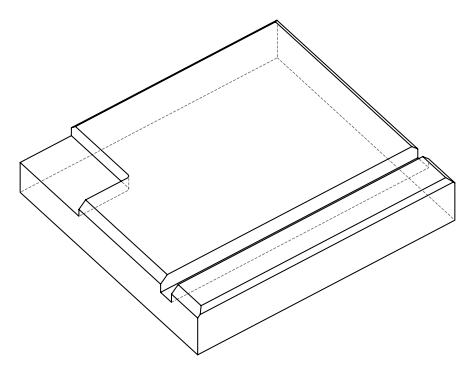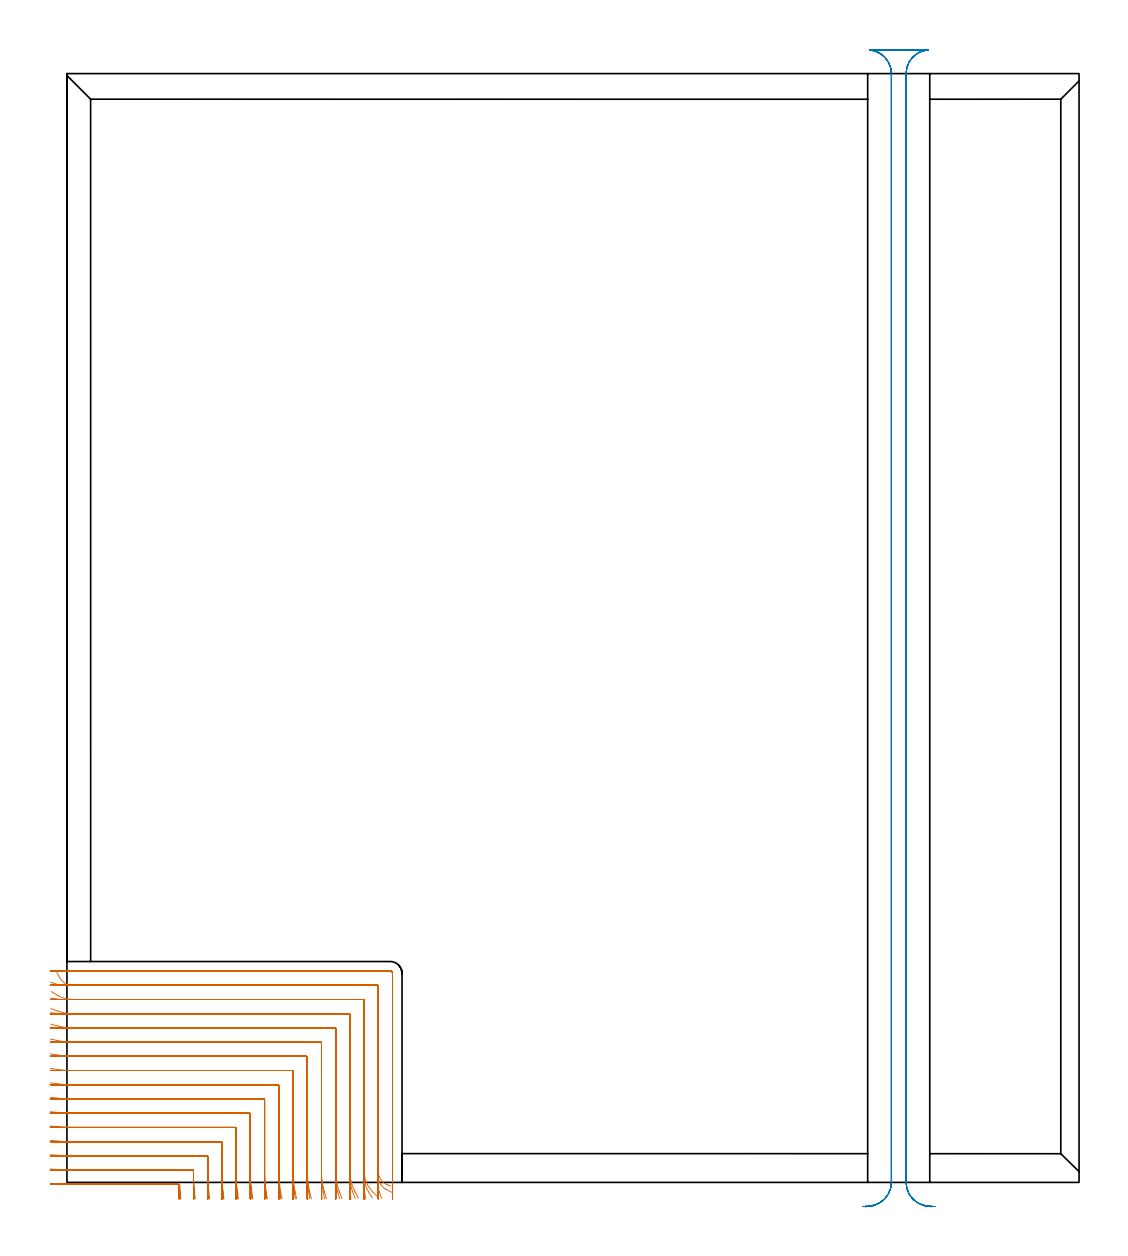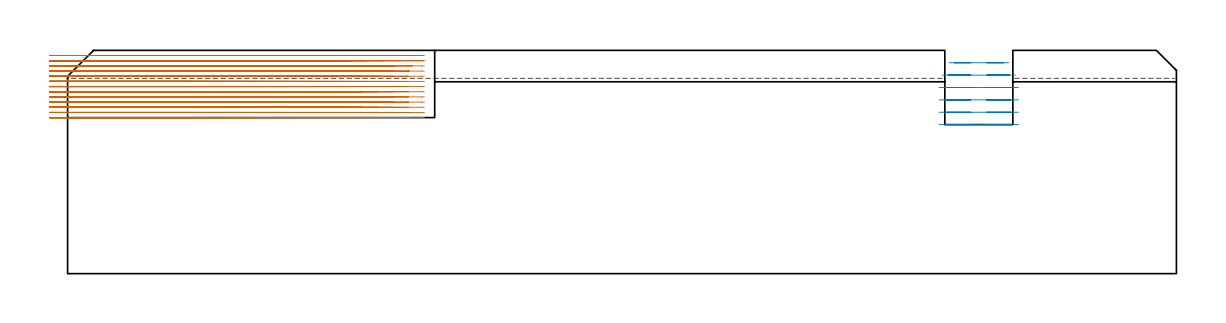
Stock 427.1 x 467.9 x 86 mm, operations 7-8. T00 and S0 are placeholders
(PLAN: 8 operations, 2 tool changes, 127.6 min)
(1 AREA_MILL | FG_CHAMFER_SURFACE | UGT0205_001 | 8.06 min | 15346 mm3)
(2 AREA_MILL_1 | FG_CHAMFER_SURFACE_1 | UGT0205_001 | 10.93 min | 20045 mm3)
(3 AREA_MILL_2 | FG_CHAMFER_SURFACE_2 | UGT0205_001 | 11.09 min | 13868 mm3)
(4 AREA_MILL_3 | FG_CHAMFER_SURFACE_3 | UGT0205_001 | 12.03 min | 18654 mm3)
(5 AREA_MILL_4 | FG_CHAMFER_SURFACE_4 | UGT0205_001 | 2.62 min | 4835 mm3)
(6 AREA_MILL_5 | FG_CHAMFER_SURFACE_5 | UGT0205_001 | 2.19 min | 3795 mm3)
(7 MILL_CORNER_NOTCH_RECTANGULAR | CORNER_NOTCH_RECTANGULAR | NXT0201_009 | Follow Part, ap 2, ae 75% | 68.37 min | 340415 mm3)
(8 MILL_RECTANGULAR_SLOT | SLOT_RECTANGULAR | UGT0201_136 | Follow Part, ap 5, ae 75% | 12.36 min | 348935 mm3)
(TOOL UGT0205_001 | Chamfer Mill 20 x 3 x 45 deg. | D20 FL50 Z2)
(TOOL NXT0201_009 | ENDMILL 8mm [2P460-0800-NA 1630] | D8 FL26 Z6)
(TOOL UGT0201_136 | Carbide End Mill 20.0 | D20 FL30 Z4)
(OP 7 MILL_CORNER_NOTCH_RECTANGULAR)
G17 G21 G94 G90
T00 M6
G54
G17 G0 G90 X48.096 Y-6.986 S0 M3
G43 Z96. H1
Z84.008
G94 G1 X47.81 Y-4. F250.
G2 X47.584 Y-1.168 R90. F500.
G3 X47.191 Y-0.8 R0.4
G1 X2.262
G2 X-3.957 Y-0.585 R90.
G1 X-6.95 Y-0.378 F250.
G0 Z96.
X54.145 Y-6.984
Z84.008
G1 X53.839 Y-4.
G2 X53.4 Y4.577 R84. F500.
G1 Y4.806
G3 X53.006 Y5.2 R0.4
G1 X2.262
G2 X-4. Y5.434 R84.
G1 X-6.992 Y5.657 F250.
G0 Z96.
X60.203 Y-6.982
Z84.008
G1 X59.873 Y-4.
G2 X59.4 Y4.577 R78. F500.
G1 Y10.806
G3 X59.006 Y11.2 R0.4
G1 X2.262
G2 X-4. Y11.452 R78.
G1 X-6.99 Y11.693 F250.
G0 Z96.
X66.27 Y-6.979
Z84.008
G1 X65.913 Y-4.
G2 X65.4 Y4.577 R72. F500.
G1 Y16.806
G3 X65.006 Y17.2 R0.4
G1 X2.262
G2 X-4. Y17.473 R72.
G1 X-6.989 Y17.734 F250.
G0 Z96.
X72.35 Y-6.975
Z84.008
G1 X71.96 Y-4.
G2 X71.4 Y4.577 R66. F500.
G1 Y22.805
G3 X71.005 Y23.2 R0.4
G1 X2.262
G2 X-4. Y23.498 R66.
G1 X-6.986 Y23.782 F250.
G0 Z96.
X78.445 Y-6.969
Z84.008
G1 X78.016 Y-4.
G2 X77.4 Y4.577 R60. F500.
G1 Y28.805
G3 X77.005 Y29.2 R0.4
G1 X2.262
G2 X-4. Y29.528 R60.
G1 X-6.984 Y29.841 F250.
G0 Z96.
X84.562 Y-6.962
Z84.008
G1 X84.086 Y-4.
G2 X83.4 Y4.577 R54. F500.
G1 Y34.805
G3 X83.005 Y35.2 R0.4
G1 X2.262
G2 X-4. Y35.564 R54.
G1 X-6.98 Y35.912 F250.
G0 Z96.
X90.709 Y-6.952
Z84.008
G1 X90.173 Y-4.
G2 X89.4 Y4.577 R48. F500.
G1 Y40.805
G3 X89.005 Y41.2 R0.4
G1 X2.262
G2 X-4. Y41.61 R48.
G1 X-6.974 Y42.002 F250.
G0 Z96.
X96.898 Y-6.937
Z84.008
G1 X96.285 Y-4.
G2 X95.4 Y4.577 R42. F500.
G1 Y46.804
G3 X95.004 Y47.2 R0.4
G1 X2.262
G2 X-4. Y47.669 R42.
G1 X-6.966 Y48.117 F250.
G0 Z96.
X103.152 Y-6.914
Z84.008
G1 X102.437 Y-4.
G2 X101.4 Y4.577 R36. F500.
G1 Y52.804
G3 X101.004 Y53.2 R0.4
G1 X2.262
G2 X-4. Y53.749 R36.
G1 X-6.954 Y54.271 F250.
G0 Z96.
X109.51 Y-6.875
Z84.008
G1 X108.652 Y-4.
G2 X107.4 Y4.577 R30. F500.
G1 Y58.804
G3 X107.004 Y59.2 R0.4
G1 X2.262
G2 X-4. Y59.861 R30.
G1 X-6.934 Y60.487 F250.
G0 Z96.
X116.057 Y-6.802
Z84.008
G1 X114.985 Y-4.
G2 X113.4 Y4.577 R24. F500.
G1 Y64.804
G3 X113.004 Y65.2 R0.4
G1 X2.262
G2 X-4. Y66.031 R24.
G1 X-6.896 Y66.814 F250.
G0 Z96.
X123.005 Y-6.637
Z84.008
G1 X121.575 Y-4.
G2 X119.4 Y4.577 R18. F500.
G1 Y70.804
G3 X119.004 Y71.2 R0.4
G1 X2.262
G2 X-4. Y72.324 R18.
G1 X-6.813 Y73.368 F250.
G0 Z96.
X131.152 Y-6.098
Z84.008
G1 X129.008 Y-4.
G2 X125.4 Y4.577 R12. F500.
G1 Y76.803
G3 X125.003 Y77.2 R0.4
G1 X2.262
G2 X-4. Y78.963 R12.
G1 X-6.559 Y80.529 F250.
G0 Z96.
X136.667 Y-1.564
Z84.008
G1 X135.265 Y-1.03
G2 X131.4 Y4.577 R6. F500.
G1 Y82.803
G3 X131.003 Y83.2 R0.4
G1 X2.262
G2 X-3.04 Y86.391 R6.
G1 X-4.444 Y89.042 F250.
G0 Z96.
X137.4 Y1.577
Z84.008
G1 Y4.577
Y88.2 F500.
G3 X136.4 Y89.2 R1.
G1 X2.262
X-0.738 F250.
G0 Z96.
X47.843 Y-6.992
Z82.015
G1 X47.629 Y-4.
G2 X47.472 Y-1.178 R90. F500.
G3 X47.079 Y-0.8 R0.4
G1 X-2.12
G2 X-3.923 Y-0.782 R90.
G1 X-6.922 Y-0.722 F250.
G0 Z96.
X53.874 Y-6.991
Z82.015
G1 X53.645 Y-4.
G2 X53.4 Y2.415 R84. F500.
G1 Y4.806
G3 X53.006 Y5.2 R0.4
G1 X-2.12
G2 X-4. Y5.221 R84.
G1 X-6.999 Y5.288 F250.
G0 Z96.
X59.911 Y-6.99
Z82.015
G1 X59.664 Y-4.
G2 X59.4 Y2.415 R78. F500.
G1 Y10.806
G3 X59.006 Y11.2 R0.4
G1 X-2.12
G2 X-4. Y11.223 R78.
G1 X-6.999 Y11.295 F250.
G0 Z96.
X65.954 Y-6.988
Z82.015
G1 X65.686 Y-4.
G2 X65.4 Y2.415 R72. F500.
G1 Y16.806
G3 X65.006 Y17.2 R0.4
G1 X-2.12
G2 X-4. Y17.225 R72.
G1 X-6.999 Y17.303 F250.
G0 Z96.
X72.004 Y-6.986
Z82.015
G1 X71.713 Y-4.
G2 X71.4 Y2.415 R66. F500.
G1 Y22.805
G3 X71.005 Y23.2 R0.4
G1 X-2.12
G2 X-4. Y23.227 R66.
G1 X-6.999 Y23.312 F250.
G0 Z96.
X78.065 Y-6.983
Z82.015
G1 X77.744 Y-4.
G2 X77.4 Y2.415 R60. F500.
G1 Y28.805
G3 X77.005 Y29.2 R0.4
G1 X-2.12
G2 X-4. Y29.229 R60.
G1 X-6.999 Y29.323 F250.
G0 Z96.
X84.139 Y-6.979
Z82.015
G1 X83.782 Y-4.
G2 X83.4 Y2.415 R54. F500.
G1 Y34.805
G3 X83.005 Y35.2 R0.4
G1 X-2.12
G2 X-4. Y35.233 R54.
G1 X-6.998 Y35.337 F250.
G0 Z96.
X90.232 Y-6.973
Z82.015
G1 X89.831 Y-4.
G2 X89.4 Y2.415 R48. F500.
G1 Y40.805
G3 X89.005 Y41.2 R0.4
G1 X-2.12
G2 X-4. Y41.237 R48.
G1 X-6.998 Y41.354 F250.
G0 Z96.
X96.351 Y-6.965
Z82.015
G1 X95.893 Y-4.
G2 X95.4 Y2.415 R42. F500.
G1 Y46.804
G3 X95.004 Y47.2 R0.4
G1 X-2.12
G2 X-4. Y47.242 R42.
G1 X-6.997 Y47.376 F250.
G0 Z96.
X102.511 Y-6.952
Z82.015
G1 X101.976 Y-4.
G2 X101.4 Y2.415 R36. F500.
G1 Y52.804
G3 X101.004 Y53.2 R0.4
G1 X-2.12
G2 X-4. Y53.249 R36.
G1 X-6.996 Y53.406 F250.
G0 Z96.
X108.735 Y-6.931
Z82.015
G1 X108.094 Y-4.
G2 X107.4 Y2.415 R30. F500.
G1 Y58.804
G3 X107.004 Y59.2 R0.4
G1 X-2.12
G2 X-4. Y59.259 R30.
G1 X-6.994 Y59.447 F250.
G0 Z96.
X115.075 Y-6.891
Z82.015
G1 X114.273 Y-4.
G2 X113.4 Y2.415 R24. F500.
G1 Y64.804
G3 X113.004 Y65.2 R0.4
G1 X-2.12
G2 X-4. Y65.274 R24.
G1 X-6.991 Y65.509 F250.
G0 Z96.
X121.651 Y-6.803
Z82.015
G1 X120.582 Y-4.
G2 X119.4 Y2.415 R18. F500.
G1 Y70.804
G3 X119.004 Y71.2 R0.4
G1 X-2.12
G2 X-4. Y71.298 R18.
G1 X-6.984 Y71.612 F250.
G0 Z96.
X128.862 Y-6.535
Z82.015
G1 X127.259 Y-4.
G2 X125.4 Y2.415 R12. F500.
G1 Y76.803
G3 X125.003 Y77.2 R0.4
G1 X-2.12
G2 X-4. Y77.348 R12.
G1 X-6.963 Y77.818 F250.
G0 Z96.
X137.292 Y-4.292
Z82.015
G1 X134.63 Y-2.907
G2 X131.4 Y2.415 R6. F500.
G1 Y82.803
G3 X131.003 Y83.2 R0.4
G1 X-2.12
G2 X-4. Y83.502 R6.
G1 X-6.849 Y84.442 F250.
G0 Z96.
X137.4 Y-0.585
Z82.015
G1 Y2.415
Y88.2 F500.
G3 X136.4 Y89.2 R1.
G1 X-2.12
X-5.12 F250.
G0 Z96.
X47.492 Y-6.999
Z80.023
G1 X47.424 Y-4.
G2 X47.4 Y-1.936 R90. F500.
G1 Y-1.194
G3 X47.006 Y-0.8 R0.4
G1 X-3.764
X-3.919
X-6.919 Y-0.795 F250.
G0 Z96.
X53.499 Y-6.999
Z80.023
G1 X53.425 Y-4.
G2 X53.4 Y-1.936 R84. F500.
G1 Y4.806
G3 X53.006 Y5.2 R0.4
G1 X-3.764
X-4.
X-7. Y5.209 F250.
G0 Z96.
X59.507 Y-6.999
Z80.023
G1 X59.427 Y-4.
G2 X59.4 Y-1.936 R78. F500.
G1 Y10.806
G3 X59.006 Y11.2 R0.4
G1 X-3.764
X-4.
X-7. Y11.209 F250.
G0 Z96.
X65.516 Y-6.999
Z80.023
G1 X65.43 Y-4.
G2 X65.4 Y-1.936 R72. F500.
G1 Y16.806
G3 X65.006 Y17.2 R0.4
G1 X-3.764
X-4.
X-7. Y17.21 F250.
G0 Z96.
X71.526 Y-6.999
Z80.023
G1 X71.432 Y-4.
G2 X71.4 Y-1.936 R66. F500.
G1 Y22.805
G3 X71.005 Y23.2 R0.4
G1 X-3.764
X-4.
X-7. Y23.211 F250.
G0 Z96.
X77.539 Y-6.998
Z80.023
G1 X77.436 Y-4.
G2 X77.4 Y-1.936 R60. F500.
G1 Y28.805
G3 X77.005 Y29.2 R0.4
G1 X-3.764
X-4.
X-7. Y29.212 F250.
G0 Z96.
X83.554 Y-6.998
Z80.023
G1 X83.439 Y-4.
G2 X83.4 Y-1.936 R54. F500.
G1 Y34.805
G3 X83.005 Y35.2 R0.4
G1 X-3.764
X-4. Y35.201
X-7. Y35.214 F250.
G0 Z96.
X89.573 Y-6.997
Z80.023
G1 X89.444 Y-4.
G2 X89.4 Y-1.936 R48. F500.
G1 Y40.805
G3 X89.005 Y41.2 R0.4
G1 X-3.764
X-4. Y41.201
X-7. Y41.215 F250.
G0 Z96.
X95.598 Y-6.996
Z80.023
G1 X95.451 Y-4.
G2 X95.4 Y-1.936 R42. F500.
G1 Y46.804
G3 X95.004 Y47.2 R0.4
G1 X-3.764
X-4. Y47.201
X-7. Y47.218 F250.
G0 Z96.
X101.631 Y-6.995
Z80.023
G1 X101.459 Y-4.
G2 X101.4 Y-1.936 R36. F500.
G1 Y52.804
G3 X101.004 Y53.2 R0.4
G1 X-3.764
X-4. Y53.201
X-7. Y53.22 F250.
G0 Z96.
X107.678 Y-6.993
Z80.023
G1 X107.471 Y-4.
G2 X107.4 Y-1.936 R30. F500.
G1 Y58.804
G3 X107.004 Y59.2 R0.4
G1 X-3.764
X-4. Y59.201
X-7. Y59.225 F250.
G0 Z96.
X113.747 Y-6.989
Z80.023
G1 X113.489 Y-4.
G2 X113.4 Y-1.936 R24. F500.
G1 Y64.804
G3 X113.004 Y65.2 R0.4
G1 X-3.764
G2 X-4. Y65.201 R24.
G1 X-7. Y65.231 F250.
G0 Z96.
X119.863 Y-6.98
Z80.023
G1 X119.519 Y-4.
G2 X119.4 Y-1.936 R18. F500.
G1 Y70.804
G3 X119.004 Y71.2 R0.4
G1 X-3.764
G2 X-4. Y71.202 R18.
G1 X-7. Y71.241 F250.
G0 Z96.
X126.095 Y-6.955
Z80.023
G1 X125.579 Y-4.
G2 X125.4 Y-1.936 R12. F500.
G1 Y76.803
G3 X125.003 Y77.2 R0.4
G1 X-3.764
G2 X-4. Y77.202 R12.
G1 X-6.999 Y77.261 F250.
G0 Z96.
X132.798 Y-6.817
Z80.023
G1 X131.766 Y-4.
G2 X131.4 Y-1.936 R6. F500.
G1 Y82.803
G3 X131.003 Y83.2 R0.4
G1 X-3.764
G2 X-4. Y83.205 R6.
G1 X-6.998 Y83.323 F250.
G0 Z96.
X137.4 Y-4.936
Z80.023
G1 Y-1.936
Y88.2 F500.
G3 X136.4 Y89.2 R1.
G1 X-3.764
X-6.764 F250.
G0 Z96.
X47.41 Y-7.
Z78.031
G1 X47.4 Y-4.
Y-3.719 F500.
Y-1.194
G3 X47.006 Y-0.8 R0.4
G1 X-3.919
X-6.919 F250.
G0 Z96.
X53.411 Y-7.
Z78.031
G1 X53.4 Y-4.
Y-3.719 F500.
Y4.806
G3 X53.006 Y5.2 R0.4
G1 X-4.
X-7. F250.
G0 Z96.
X59.411 Y-7.
Z78.031
G1 X59.401 Y-4.
X59.4 Y-3.719 F500.
Y10.806
G3 X59.006 Y11.2 R0.4
G1 X-4.
X-7. F250.
G0 Z96.
X65.412 Y-7.
Z78.031
G1 X65.401 Y-4.
X65.4 Y-3.719 F500.
Y16.806
G3 X65.006 Y17.2 R0.4
G1 X-4.
X-7. F250.
G0 Z96.
X71.413 Y-7.
Z78.031
G1 X71.401 Y-4.
X71.4 Y-3.719 F500.
Y22.805
G3 X71.005 Y23.2 R0.4
G1 X-4.
X-7. F250.
G0 Z96.
X77.415 Y-7.
Z78.031
G1 X77.401 Y-4.
X77.4 Y-3.719 F500.
Y28.805
G3 X77.005 Y29.2 R0.4
G1 X-4.
X-7. F250.
G0 Z96.
X83.416 Y-7.
Z78.031
G1 X83.401 Y-4.
X83.4 Y-3.719 F500.
Y34.805
G3 X83.005 Y35.2 R0.4
G1 X-4.
X-7. F250.
G0 Z96.
X89.418 Y-7.
Z78.031
G1 X89.401 Y-4.
X89.4 Y-3.719 F500.
Y40.805
G3 X89.005 Y41.2 R0.4
G1 X-4.
X-7. F250.
G0 Z96.
X95.421 Y-7.
Z78.031
G1 X95.401 Y-4.
G2 X95.4 Y-3.719 R42. F500.
G1 Y46.804
G3 X95.004 Y47.2 R0.4
G1 X-4.
X-7. F250.
G0 Z96.
X101.425 Y-7.
Z78.031
G1 X101.401 Y-4.
G2 X101.4 Y-3.719 R36. F500.
G1 Y52.804
G3 X101.004 Y53.2 R0.4
G1 X-4.
X-7. F250.
G0 Z96.
X107.429 Y-7.
Z78.031
G1 X107.401 Y-4.
G2 X107.4 Y-3.719 R30. F500.
G1 Y58.804
G3 X107.004 Y59.2 R0.4
G1 X-4.
X-7. F250.
G0 Z96.
X113.437 Y-7.
Z78.031
G1 X113.402 Y-4.
G2 X113.4 Y-3.719 R24. F500.
G1 Y64.804
G3 X113.004 Y65.2 R0.4
G1 X-4.
X-7. F250.
G0 Z96.
X119.449 Y-7.
Z78.031
G1 X119.402 Y-4.
G2 X119.4 Y-3.719 R18. F500.
G1 Y70.804
G3 X119.004 Y71.2 R0.4
G1 X-4.
X-7. F250.
G0 Z96.
X125.474 Y-6.999
Z78.031
G1 X125.403 Y-4.
G2 X125.4 Y-3.719 R12. F500.
G1 Y76.803
G3 X125.003 Y77.2 R0.4
G1 X-4.
X-7. F250.
G0 Z96.
X131.547 Y-6.997
Z78.031
G1 X131.407 Y-4.
G2 X131.4 Y-3.719 R6. F500.
G1 Y82.803
G3 X131.003 Y83.2 R0.4
G1 X-4.
X-7. F250.
G0 Z96.
X137.4 Y-6.719
Z78.031
G1 Y-3.719
Y88.2 F500.
G3 X136.4 Y89.2 R1.
G1 X-4.
X-7. F250.
G0 Z96.
X47.4 Y-7.
Z76.038
G1 Y-4.
Y-1.194 F500.
G3 X47.006 Y-0.8 R0.4
G1 X-3.919
X-6.919 F250.
G0 Z96.
X53.4 Y-7.
Z76.038
G1 Y-4.
Y4.806 F500.
G3 X53.006 Y5.2 R0.4
G1 X-4.
X-7. F250.
G0 Z96.
X59.4 Y-7.
Z76.038
G1 Y-4.
Y10.806 F500.
G3 X59.006 Y11.2 R0.4
G1 X-4.
X-7. F250.
G0 Z96.
X65.4 Y-7.
Z76.038
G1 Y-4.
Y16.806 F500.
G3 X65.006 Y17.2 R0.4
G1 X-4.
X-7. F250.
G0 Z96.
X71.4 Y-7.
Z76.038
G1 Y-4.
Y22.805 F500.
G3 X71.005 Y23.2 R0.4
G1 X-4.
X-7. F250.
G0 Z96.
X77.4 Y-7.
Z76.038
G1 Y-4.
Y28.805 F500.
G3 X77.005 Y29.2 R0.4
G1 X-4.
X-7. F250.
G0 Z96.
X83.4 Y-7.
Z76.038
G1 Y-4.
Y34.805 F500.
G3 X83.005 Y35.2 R0.4
G1 X-4.
X-7. F250.
G0 Z96.
X89.4 Y-7.
Z76.038
G1 Y-4.
Y40.805 F500.
G3 X89.005 Y41.2 R0.4
G1 X-4.
X-7. F250.
G0 Z96.
X95.4 Y-7.
Z76.038
G1 Y-4.
Y46.804 F500.
G3 X95.004 Y47.2 R0.4
G1 X-4.
X-7. F250.
G0 Z96.
X101.4 Y-7.
Z76.038
G1 Y-4.
Y52.804 F500.
G3 X101.004 Y53.2 R0.4
G1 X-4.
X-7. F250.
G0 Z96.
X107.4 Y-7.
Z76.038
G1 Y-4.
Y58.804 F500.
G3 X107.004 Y59.2 R0.4
G1 X-4.
X-7. F250.
G0 Z96.
X113.4 Y-7.
Z76.038
G1 Y-4.
Y64.804 F500.
G3 X113.004 Y65.2 R0.4
G1 X-4.
X-7. F250.
G0 Z96.
X119.4 Y-7.
Z76.038
G1 Y-4.
Y70.804 F500.
G3 X119.004 Y71.2 R0.4
G1 X-4.
X-7. F250.
G0 Z96.
X125.4 Y-7.
Z76.038
G1 Y-4.
Y76.803 F500.
G3 X125.003 Y77.2 R0.4
G1 X-4.
X-7. F250.
G0 Z96.
X131.4 Y-7.
Z76.038
G1 Y-4.
Y82.803 F500.
G3 X131.003 Y83.2 R0.4
G1 X-4.
X-7. F250.
G0 Z96.
X137.4 Y-7.
Z76.038
G1 Y-4.
Y88.2 F500.
G3 X136.4 Y89.2 R1.
G1 X-4.
X-7. F250.
G0 Z96.
X47.4 Y-7.
Z74.046
G1 Y-4.
Y-1.194 F500.
G3 X47.006 Y-0.8 R0.4
G1 X-3.919
X-6.919 F250.
G0 Z96.
X53.4 Y-7.
Z74.046
G1 Y-4.
Y4.806 F500.
G3 X53.006 Y5.2 R0.4
G1 X-4.
X-7. F250.
G0 Z96.
X59.4 Y-7.
Z74.046
G1 Y-4.
Y10.806 F500.
G3 X59.006 Y11.2 R0.4
G1 X-4.
X-7. F250.
G0 Z96.
X65.4 Y-7.
Z74.046
G1 Y-4.
Y16.806 F500.
G3 X65.006 Y17.2 R0.4
G1 X-4.
X-7. F250.
G0 Z96.
X71.4 Y-7.
Z74.046
G1 Y-4.
Y22.805 F500.
G3 X71.005 Y23.2 R0.4
G1 X-4.
X-7. F250.
G0 Z96.
X77.4 Y-7.
Z74.046
G1 Y-4.
Y28.805 F500.
G3 X77.005 Y29.2 R0.4
G1 X-4.
X-7. F250.
G0 Z96.
X83.4 Y-7.
Z74.046
G1 Y-4.
Y34.805 F500.
G3 X83.005 Y35.2 R0.4
G1 X-4.
X-7. F250.
G0 Z96.
X89.4 Y-7.
Z74.046
G1 Y-4.
Y40.805 F500.
G3 X89.005 Y41.2 R0.4
G1 X-4.
X-7. F250.
G0 Z96.
X95.4 Y-7.
Z74.046
G1 Y-4.
Y46.804 F500.
G3 X95.004 Y47.2 R0.4
G1 X-4.
X-7. F250.
G0 Z96.
X101.4 Y-7.
Z74.046
G1 Y-4.
Y52.804 F500.
G3 X101.004 Y53.2 R0.4
G1 X-4.
X-7. F250.
G0 Z96.
X107.4 Y-7.
Z74.046
G1 Y-4.
Y58.804 F500.
G3 X107.004 Y59.2 R0.4
G1 X-4.
X-7. F250.
G0 Z96.
X113.4 Y-7.
Z74.046
G1 Y-4.
Y64.804 F500.
G3 X113.004 Y65.2 R0.4
G1 X-4.
X-7. F250.
G0 Z96.
X119.4 Y-7.
Z74.046
G1 Y-4.
Y70.804 F500.
G3 X119.004 Y71.2 R0.4
G1 X-4.
X-7. F250.
G0 Z96.
X125.4 Y-7.
Z74.046
G1 Y-4.
Y76.803 F500.
G3 X125.003 Y77.2 R0.4
G1 X-4.
X-7. F250.
G0 Z96.
X131.4 Y-7.
Z74.046
G1 Y-4.
Y82.803 F500.
G3 X131.003 Y83.2 R0.4
G1 X-4.
X-7. F250.
G0 Z96.
X137.4 Y-7.
Z74.046
G1 Y-4.
Y88.2 F500.
G3 X136.4 Y89.2 R1.
G1 X-4.
X-7. F250.
G0 Z96.
X47.4 Y-7.
Z72.054
G1 Y-4.
Y-1.194 F500.
G3 X47.006 Y-0.8 R0.4
G1 X-3.919
X-6.919 F250.
G0 Z96.
X53.4 Y-7.
Z72.054
G1 Y-4.
Y4.806 F500.
G3 X53.006 Y5.2 R0.4
G1 X-4.
X-7. F250.
G0 Z96.
X59.4 Y-7.
Z72.054
G1 Y-4.
Y10.806 F500.
G3 X59.006 Y11.2 R0.4
G1 X-4.
X-7. F250.
G0 Z96.
X65.4 Y-7.
Z72.054
G1 Y-4.
Y16.806 F500.
G3 X65.006 Y17.2 R0.4
G1 X-4.
X-7. F250.
G0 Z96.
X71.4 Y-7.
Z72.054
G1 Y-4.
Y22.805 F500.
G3 X71.005 Y23.2 R0.4
G1 X-4.
X-7. F250.
G0 Z96.
X77.4 Y-7.
Z72.054
G1 Y-4.
Y28.805 F500.
G3 X77.005 Y29.2 R0.4
G1 X-4.
X-7. F250.
G0 Z96.
X83.4 Y-7.
Z72.054
G1 Y-4.
Y34.805 F500.
G3 X83.005 Y35.2 R0.4
G1 X-4.
X-7. F250.
G0 Z96.
X89.4 Y-7.
Z72.054
G1 Y-4.
Y40.805 F500.
G3 X89.005 Y41.2 R0.4
G1 X-4.
X-7. F250.
G0 Z96.
X95.4 Y-7.
Z72.054
G1 Y-4.
Y46.804 F500.
G3 X95.004 Y47.2 R0.4
G1 X-4.
X-7. F250.
G0 Z96.
X101.4 Y-7.
Z72.054
G1 Y-4.
Y52.804 F500.
G3 X101.004 Y53.2 R0.4
G1 X-4.
X-7. F250.
G0 Z96.
X107.4 Y-7.
Z72.054
G1 Y-4.
Y58.804 F500.
G3 X107.004 Y59.2 R0.4
G1 X-4.
X-7. F250.
G0 Z96.
X113.4 Y-7.
Z72.054
G1 Y-4.
Y64.804 F500.
G3 X113.004 Y65.2 R0.4
G1 X-4.
X-7. F250.
G0 Z96.
X119.4 Y-7.
Z72.054
G1 Y-4.
Y70.804 F500.
G3 X119.004 Y71.2 R0.4
G1 X-4.
X-7. F250.
G0 Z96.
X125.4 Y-7.
Z72.054
G1 Y-4.
Y76.803 F500.
G3 X125.003 Y77.2 R0.4
G1 X-4.
X-7. F250.
G0 Z96.
X131.4 Y-7.
Z72.054
G1 Y-4.
Y82.803 F500.
G3 X131.003 Y83.2 R0.4
G1 X-4.
X-7. F250.
G0 Z96.
X137.4 Y-7.
Z72.054
G1 Y-4.
Y88.2 F500.
G3 X136.4 Y89.2 R1.
G1 X-4.
X-7. F250.
G0 Z96.
X47.4 Y-7.
Z70.062
G1 Y-4.
Y-1.194 F500.
G3 X47.006 Y-0.8 R0.4
G1 X-3.919
X-6.919 F250.
G0 Z96.
X53.4 Y-7.
Z70.062
G1 Y-4.
Y4.806 F500.
G3 X53.006 Y5.2 R0.4
G1 X-4.
X-7. F250.
G0 Z96.
X59.4 Y-7.
Z70.062
G1 Y-4.
Y10.806 F500.
G3 X59.006 Y11.2 R0.4
G1 X-4.
X-7. F250.
G0 Z96.
X65.4 Y-7.
Z70.062
G1 Y-4.
Y16.806 F500.
G3 X65.006 Y17.2 R0.4
G1 X-4.
X-7. F250.
G0 Z96.
X71.4 Y-7.
Z70.062
G1 Y-4.
Y22.805 F500.
G3 X71.005 Y23.2 R0.4
G1 X-4.
X-7. F250.
G0 Z96.
X77.4 Y-7.
Z70.062
G1 Y-4.
Y28.805 F500.
G3 X77.005 Y29.2 R0.4
G1 X-4.
X-7. F250.
G0 Z96.
X83.4 Y-7.
Z70.062
G1 Y-4.
Y34.805 F500.
G3 X83.005 Y35.2 R0.4
G1 X-4.
X-7. F250.
G0 Z96.
X89.4 Y-7.
Z70.062
G1 Y-4.
Y40.805 F500.
G3 X89.005 Y41.2 R0.4
G1 X-4.
X-7. F250.
G0 Z96.
X95.4 Y-7.
Z70.062
G1 Y-4.
Y46.804 F500.
G3 X95.004 Y47.2 R0.4
G1 X-4.
X-7. F250.
G0 Z96.
X101.4 Y-7.
Z70.062
G1 Y-4.
Y52.804 F500.
G3 X101.004 Y53.2 R0.4
G1 X-4.
X-7. F250.
G0 Z96.
X107.4 Y-7.
Z70.062
G1 Y-4.
Y58.804 F500.
G3 X107.004 Y59.2 R0.4
G1 X-4.
X-7. F250.
G0 Z96.
X113.4 Y-7.
Z70.062
G1 Y-4.
Y64.804 F500.
G3 X113.004 Y65.2 R0.4
G1 X-4.
X-7. F250.
G0 Z96.
X119.4 Y-7.
Z70.062
G1 Y-4.
Y70.804 F500.
G3 X119.004 Y71.2 R0.4
G1 X-4.
X-7. F250.
G0 Z96.
X125.4 Y-7.
Z70.062
G1 Y-4.
Y76.803 F500.
G3 X125.003 Y77.2 R0.4
G1 X-4.
X-7. F250.
G0 Z96.
X131.4 Y-7.
Z70.062
G1 Y-4.
Y82.803 F500.
G3 X131.003 Y83.2 R0.4
G1 X-4.
X-7. F250.
G0 Z96.
X137.4 Y-7.
Z70.062
G1 Y-4.
Y88.2 F500.
G3 X136.4 Y89.2 R1.
G1 X-4.
X-7. F250.
G0 Z96.
X47.4 Y-7.
Z68.069
G1 Y-4.
Y-1.194 F500.
G3 X47.006 Y-0.8 R0.4
G1 X-3.919
X-6.919 F250.
G0 Z96.
X53.4 Y-7.
Z68.069
G1 Y-4.
Y4.806 F500.
G3 X53.006 Y5.2 R0.4
G1 X-4.
X-7. F250.
G0 Z96.
X59.4 Y-7.
Z68.069
G1 Y-4.
Y10.806 F500.
G3 X59.006 Y11.2 R0.4
G1 X-4.
X-7. F250.
G0 Z96.
X65.4 Y-7.
Z68.069
G1 Y-4.
Y16.806 F500.
G3 X65.006 Y17.2 R0.4
G1 X-4.
X-7. F250.
G0 Z96.
X71.4 Y-7.
Z68.069
G1 Y-4.
Y22.805 F500.
G3 X71.005 Y23.2 R0.4
G1 X-4.
X-7. F250.
G0 Z96.
X77.4 Y-7.
Z68.069
G1 Y-4.
Y28.805 F500.
G3 X77.005 Y29.2 R0.4
G1 X-4.
X-7. F250.
G0 Z96.
X83.4 Y-7.
Z68.069
G1 Y-4.
Y34.805 F500.
G3 X83.005 Y35.2 R0.4
G1 X-4.
X-7. F250.
G0 Z96.
X89.4 Y-7.
Z68.069
G1 Y-4.
Y40.805 F500.
G3 X89.005 Y41.2 R0.4
G1 X-4.
X-7. F250.
G0 Z96.
X95.4 Y-7.
Z68.069
G1 Y-4.
Y46.804 F500.
G3 X95.004 Y47.2 R0.4
G1 X-4.
X-7. F250.
G0 Z96.
X101.4 Y-7.
Z68.069
G1 Y-4.
Y52.804 F500.
G3 X101.004 Y53.2 R0.4
G1 X-4.
X-7. F250.
G0 Z96.
X107.4 Y-7.
Z68.069
G1 Y-4.
Y58.804 F500.
G3 X107.004 Y59.2 R0.4
G1 X-4.
X-7. F250.
G0 Z96.
X113.4 Y-7.
Z68.069
G1 Y-4.
Y64.804 F500.
G3 X113.004 Y65.2 R0.4
G1 X-4.
X-7. F250.
G0 Z96.
X119.4 Y-7.
Z68.069
G1 Y-4.
Y70.804 F500.
G3 X119.004 Y71.2 R0.4
G1 X-4.
X-7. F250.
G0 Z96.
X125.4 Y-7.
Z68.069
G1 Y-4.
Y76.803 F500.
G3 X125.003 Y77.2 R0.4
G1 X-4.
X-7. F250.
G0 Z96.
X131.4 Y-7.
Z68.069
G1 Y-4.
Y82.803 F500.
G3 X131.003 Y83.2 R0.4
G1 X-4.
X-7. F250.
G0 Z96.
X137.4 Y-7.
Z68.069
G1 Y-4.
Y88.2 F500.
G3 X136.4 Y89.2 R1.
G1 X-4.
X-7. F250.
G0 Z96.
X47.4 Y-7.
Z66.077
G1 Y-4.
Y-1.194 F500.
G3 X47.006 Y-0.8 R0.4
G1 X-3.919
X-6.919 F250.
G0 Z96.
X53.4 Y-7.
Z66.077
G1 Y-4.
Y4.806 F500.
G3 X53.006 Y5.2 R0.4
G1 X-4.
X-7. F250.
G0 Z96.
X59.4 Y-7.
Z66.077
G1 Y-4.
Y10.806 F500.
G3 X59.006 Y11.2 R0.4
G1 X-4.
X-7. F250.
G0 Z96.
X65.4 Y-7.
Z66.077
G1 Y-4.
Y16.806 F500.
G3 X65.006 Y17.2 R0.4
G1 X-4.
X-7. F250.
G0 Z96.
X71.4 Y-7.
Z66.077
G1 Y-4.
Y22.805 F500.
G3 X71.005 Y23.2 R0.4
G1 X-4.
X-7. F250.
G0 Z96.
X77.4 Y-7.
Z66.077
G1 Y-4.
Y28.805 F500.
G3 X77.005 Y29.2 R0.4
G1 X-4.
X-7. F250.
G0 Z96.
X83.4 Y-7.
Z66.077
G1 Y-4.
Y34.805 F500.
G3 X83.005 Y35.2 R0.4
G1 X-4.
X-7. F250.
G0 Z96.
X89.4 Y-7.
Z66.077
G1 Y-4.
Y40.805 F500.
G3 X89.005 Y41.2 R0.4
G1 X-4.
X-7. F250.
G0 Z96.
X95.4 Y-7.
Z66.077
G1 Y-4.
Y46.804 F500.
G3 X95.004 Y47.2 R0.4
G1 X-4.
X-7. F250.
G0 Z96.
X101.4 Y-7.
Z66.077
G1 Y-4.
Y52.804 F500.
G3 X101.004 Y53.2 R0.4
G1 X-4.
X-7. F250.
G0 Z96.
X107.4 Y-7.
Z66.077
G1 Y-4.
Y58.804 F500.
G3 X107.004 Y59.2 R0.4
G1 X-4.
X-7. F250.
G0 Z96.
X113.4 Y-7.
Z66.077
G1 Y-4.
Y64.804 F500.
G3 X113.004 Y65.2 R0.4
G1 X-4.
X-7. F250.
G0 Z96.
X119.4 Y-7.
Z66.077
G1 Y-4.
Y70.804 F500.
G3 X119.004 Y71.2 R0.4
G1 X-4.
X-7. F250.
G0 Z96.
X125.4 Y-7.
Z66.077
G1 Y-4.
Y76.803 F500.
G3 X125.003 Y77.2 R0.4
G1 X-4.
X-7. F250.
G0 Z96.
X131.4 Y-7.
Z66.077
G1 Y-4.
Y82.803 F500.
G3 X131.003 Y83.2 R0.4
G1 X-4.
X-7. F250.
G0 Z96.
X137.4 Y-7.
Z66.077
G1 Y-4.
Y88.2 F500.
G3 X136.4 Y89.2 R1.
G1 X-4.
X-7. F250.
G0 Z96.
X47.4 Y-7.
Z64.085
G1 Y-4.
Y-1.194 F500.
G3 X47.006 Y-0.8 R0.4
G1 X-3.919
X-6.919 F250.
G0 Z96.
X53.4 Y-7.
Z64.085
G1 Y-4.
Y4.806 F500.
G3 X53.006 Y5.2 R0.4
G1 X-4.
X-7. F250.
G0 Z96.
X59.4 Y-7.
Z64.085
G1 Y-4.
Y10.806 F500.
G3 X59.006 Y11.2 R0.4
G1 X-4.
X-7. F250.
G0 Z96.
X65.4 Y-7.
Z64.085
G1 Y-4.
Y16.806 F500.
G3 X65.006 Y17.2 R0.4
G1 X-4.
X-7. F250.
G0 Z96.
X71.4 Y-7.
Z64.085
G1 Y-4.
Y22.805 F500.
G3 X71.005 Y23.2 R0.4
G1 X-4.
X-7. F250.
G0 Z96.
X77.4 Y-7.
Z64.085
G1 Y-4.
Y28.805 F500.
G3 X77.005 Y29.2 R0.4
G1 X-4.
X-7. F250.
G0 Z96.
X83.4 Y-7.
Z64.085
G1 Y-4.
Y34.805 F500.
G3 X83.005 Y35.2 R0.4
G1 X-4.
X-7. F250.
G0 Z96.
X89.4 Y-7.
Z64.085
G1 Y-4.
Y40.805 F500.
G3 X89.005 Y41.2 R0.4
G1 X-4.
X-7. F250.
G0 Z96.
X95.4 Y-7.
Z64.085
G1 Y-4.
Y46.804 F500.
G3 X95.004 Y47.2 R0.4
G1 X-4.
X-7. F250.
G0 Z96.
X101.4 Y-7.
Z64.085
G1 Y-4.
Y52.804 F500.
G3 X101.004 Y53.2 R0.4
G1 X-4.
X-7. F250.
G0 Z96.
X107.4 Y-7.
Z64.085
G1 Y-4.
Y58.804 F500.
G3 X107.004 Y59.2 R0.4
G1 X-4.
X-7. F250.
G0 Z96.
X113.4 Y-7.
Z64.085
G1 Y-4.
Y64.804 F500.
G3 X113.004 Y65.2 R0.4
G1 X-4.
X-7. F250.
G0 Z96.
X119.4 Y-7.
Z64.085
G1 Y-4.
Y70.804 F500.
G3 X119.004 Y71.2 R0.4
G1 X-4.
X-7. F250.
G0 Z96.
X125.4 Y-7.
Z64.085
G1 Y-4.
Y76.803 F500.
G3 X125.003 Y77.2 R0.4
G1 X-4.
X-7. F250.
G0 Z96.
X131.4 Y-7.
Z64.085
G1 Y-4.
Y82.803 F500.
G3 X131.003 Y83.2 R0.4
G1 X-4.
X-7. F250.
G0 Z96.
X137.4 Y-7.
Z64.085
G1 Y-4.
Y88.2 F500.
G3 X136.4 Y89.2 R1.
G1 X-4.
X-7. F250.
G0 Z96.
X47.4 Y-7.
Z62.092
G1 Y-4.
Y-1.194 F500.
G3 X47.006 Y-0.8 R0.4
G1 X-3.919
X-6.919 F250.
G0 Z96.
X53.4 Y-7.
Z62.092
G1 Y-4.
Y4.806 F500.
G3 X53.006 Y5.2 R0.4
G1 X-4.
X-7. F250.
G0 Z96.
X59.4 Y-7.
Z62.092
G1 Y-4.
Y10.806 F500.
G3 X59.006 Y11.2 R0.4
G1 X-4.
X-7. F250.
G0 Z96.
X65.4 Y-7.
Z62.092
G1 Y-4.
Y16.806 F500.
G3 X65.006 Y17.2 R0.4
G1 X-4.
X-7. F250.
G0 Z96.
X71.4 Y-7.
Z62.092
G1 Y-4.
Y22.805 F500.
G3 X71.005 Y23.2 R0.4
G1 X-4.
X-7. F250.
G0 Z96.
X77.4 Y-7.
Z62.092
G1 Y-4.
Y28.805 F500.
G3 X77.005 Y29.2 R0.4
G1 X-4.
X-7. F250.
G0 Z96.
X83.4 Y-7.
Z62.092
G1 Y-4.
Y34.805 F500.
G3 X83.005 Y35.2 R0.4
G1 X-4.
X-7. F250.
G0 Z96.
X89.4 Y-7.
Z62.092
G1 Y-4.
Y40.805 F500.
G3 X89.005 Y41.2 R0.4
G1 X-4.
X-7. F250.
G0 Z96.
X95.4 Y-7.
Z62.092
G1 Y-4.
Y46.804 F500.
G3 X95.004 Y47.2 R0.4
G1 X-4.
X-7. F250.
G0 Z96.
X101.4 Y-7.
Z62.092
G1 Y-4.
Y52.804 F500.
G3 X101.004 Y53.2 R0.4
G1 X-4.
X-7. F250.
G0 Z96.
X107.4 Y-7.
Z62.092
G1 Y-4.
Y58.804 F500.
G3 X107.004 Y59.2 R0.4
G1 X-4.
X-7. F250.
G0 Z96.
X113.4 Y-7.
Z62.092
G1 Y-4.
Y64.804 F500.
G3 X113.004 Y65.2 R0.4
G1 X-4.
X-7. F250.
G0 Z96.
X119.4 Y-7.
Z62.092
G1 Y-4.
Y70.804 F500.
G3 X119.004 Y71.2 R0.4
G1 X-4.
X-7. F250.
G0 Z96.
X125.4 Y-7.
Z62.092
G1 Y-4.
Y76.803 F500.
G3 X125.003 Y77.2 R0.4
G1 X-4.
X-7. F250.
G0 Z96.
X131.4 Y-7.
Z62.092
G1 Y-4.
Y82.803 F500.
G3 X131.003 Y83.2 R0.4
G1 X-4.
X-7. F250.
G0 Z96.
X137.4 Y-7.
Z62.092
G1 Y-4.
Y88.2 F500.
G3 X136.4 Y89.2 R1.
G1 X-4.
X-7. F250.
G0 Z96.
X47.4 Y-7.
Z60.1
G1 Y-4.
Y-1.194 F500.
G3 X47.006 Y-0.8 R0.4
G1 X-3.919
X-6.919 F250.
G0 Z96.
X53.4 Y-7.
Z60.1
G1 Y-4.
Y4.806 F500.
G3 X53.006 Y5.2 R0.4
G1 X-4.
X-7. F250.
G0 Z96.
X59.4 Y-7.
Z60.1
G1 Y-4.
Y10.806 F500.
G3 X59.006 Y11.2 R0.4
G1 X-4.
X-7. F250.
G0 Z96.
X65.4 Y-7.
Z60.1
G1 Y-4.
Y16.806 F500.
G3 X65.006 Y17.2 R0.4
G1 X-4.
X-7. F250.
G0 Z96.
X71.4 Y-7.
Z60.1
G1 Y-4.
Y22.805 F500.
G3 X71.005 Y23.2 R0.4
G1 X-4.
X-7. F250.
G0 Z96.
X77.4 Y-7.
Z60.1
G1 Y-4.
Y28.805 F500.
G3 X77.005 Y29.2 R0.4
G1 X-4.
X-7. F250.
G0 Z96.
X83.4 Y-7.
Z60.1
G1 Y-4.
Y34.805 F500.
G3 X83.005 Y35.2 R0.4
G1 X-4.
X-7. F250.
G0 Z96.
X89.4 Y-7.
Z60.1
G1 Y-4.
Y40.805 F500.
G3 X89.005 Y41.2 R0.4
G1 X-4.
X-7. F250.
G0 Z96.
X95.4 Y-7.
Z60.1
G1 Y-4.
Y46.804 F500.
G3 X95.004 Y47.2 R0.4
G1 X-4.
X-7. F250.
G0 Z96.
X101.4 Y-7.
Z60.1
G1 Y-4.
Y52.804 F500.
G3 X101.004 Y53.2 R0.4
G1 X-4.
X-7. F250.
G0 Z96.
X107.4 Y-7.
Z60.1
G1 Y-4.
Y58.804 F500.
G3 X107.004 Y59.2 R0.4
G1 X-4.
X-7. F250.
G0 Z96.
X113.4 Y-7.
Z60.1
G1 Y-4.
Y64.804 F500.
G3 X113.004 Y65.2 R0.4
G1 X-4.
X-7. F250.
G0 Z96.
X119.4 Y-7.
Z60.1
G1 Y-4.
Y70.804 F500.
G3 X119.004 Y71.2 R0.4
G1 X-4.
X-7. F250.
G0 Z96.
X125.4 Y-7.
Z60.1
G1 Y-4.
Y76.803 F500.
G3 X125.003 Y77.2 R0.4
G1 X-4.
X-7. F250.
G0 Z96.
X131.4 Y-7.
Z60.1
G1 Y-4.
Y82.803 F500.
G3 X131.003 Y83.2 R0.4
G1 X-4.
X-7. F250.
G0 Z96.
X137.4 Y-7.
Z60.1
G1 Y-4.
Y88.2 F500.
G3 X136.4 Y89.2 R1.
G1 X-4.
X-7. F250.
G0 Z96.
M5
M2
(OP 8 MILL_RECTANGULAR_SLOT)
G17 G21 G94 G90
T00 M6
G54
G17 G0 G90 X362.435 Y-10.307 S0 M3
G43 Z96. H0
Z81.233
G94 G1 X359.735 Y-8.997 F250.
G2 X354.1 Y0. R10. F500.
G1 Y467.9
G2 X360.353 Y477.172 R10.
G1 X360.364 Y477.199
G3 X356.687 Y477.9 R10.
G1 X345.313
G3 X341.636 Y477.199 R10.
G1 X341.647 Y477.171
G2 X347.9 Y467.9 R10.
G1 Y0.
G2 X342.263 Y-8.998 R10.
G1 X339.563 Y-10.307 F250.
G0 X365.034 Y-10.398 Z76.467
G1 X362.095 Y-9.797
G2 X354.1 Y0. R10. F500.
G1 Y467.9
G2 X362.811 Y477.817 R10.
G1 X362.814 Y477.846
G3 X361.779 Y477.9 R10.
G1 X340.292
G3 X339.218 Y477.842 R10.
G1 X339.221 Y477.812
G2 X347.9 Y467.9 R10.
G1 Y0.
G2 X339.868 Y-9.804 R10.
G1 X336.927 Y-10.395 F250.
G0 X366.317 Y-10.202 Z71.7
G1 X363.326 Y-9.97
G2 X354.1 Y0. R10. F500.
G1 Y467.9
G2 X363.326 Y477.87 R10.
G1 Y477.9
X338.674
Y477.87
G2 X347.9 Y467.9 R10.
G1 Y0.
G2 X338.674 Y-9.97 R10.
G1 X335.683 Y-10.202 F250.
G0 X366.317 Z66.933
G1 X363.326 Y-9.97
G2 X354.1 Y0. R10. F500.
G1 Y467.9
G2 X363.326 Y477.87 R10.
G1 Y477.9
X338.674
Y477.87
G2 X347.9 Y467.9 R10.
G1 Y0.
G2 X338.674 Y-9.97 R10.
G1 X335.683 Y-10.202 F250.
G0 X366.317 Z62.167
G1 X363.326 Y-9.97
G2 X354.1 Y0. R10. F500.
G1 Y467.9
G2 X363.326 Y477.87 R10.
G1 Y477.9
X338.674
Y477.87
G2 X347.9 Y467.9 R10.
G1 Y0.
G2 X338.674 Y-9.97 R10.
G1 X335.683 Y-10.202 F250.
G0 X366.317 Z57.4
G1 X363.326 Y-9.97
G2 X354.1 Y0. R10. F500.
G1 Y467.9
G2 X363.326 Y477.87 R10.
G1 Y477.9
X338.674
Y477.87
G2 X347.9 Y467.9 R10.
G1 Y0.
G2 X338.674 Y-9.97 R10.
G1 X335.683 Y-10.202 F250.
G0 Z96.
M5
M2
